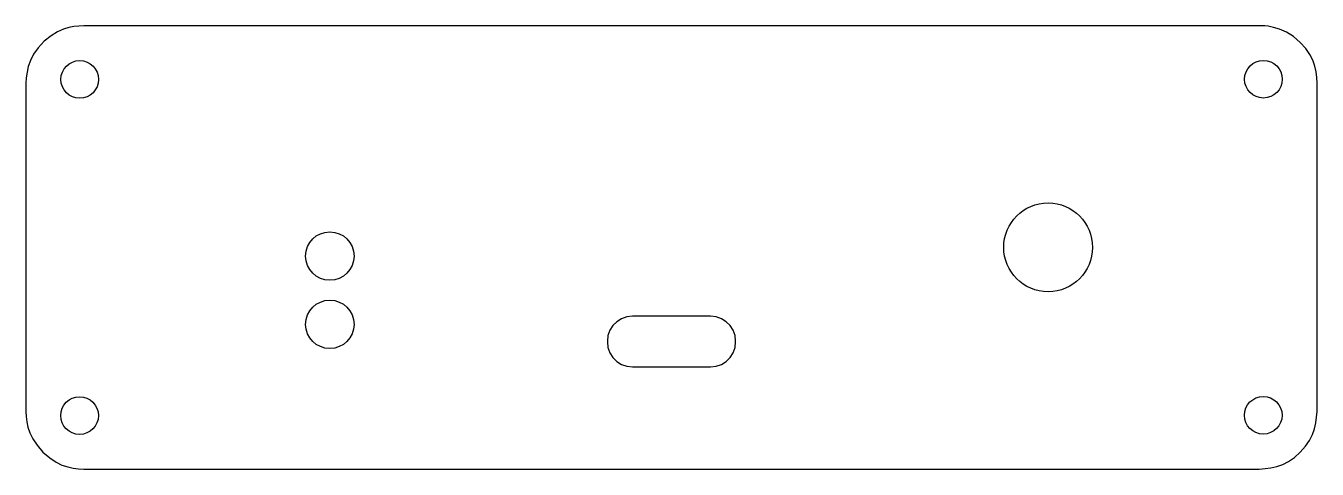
# Model space of a CAD drawing. Header units: millimetres. Extents: x 2693.1 to 2789.1, y -177.9 to -145.
import ezdxf

# ---------------------------------------------------------------- set-up
doc = ezdxf.new("R2010")
doc.units = ezdxf.units.MM

msp = doc.modelspace()

# ---------------------------------------------------------------- linework, layer by layer
at = {"color": 7, "linetype": 'Continuous', "lineweight": 25}
for p, q in [((2694.943, -145.697), (2694.426, -146.093)), ((2695.414, -145.408), (2694.943, -145.697)), ((2695.848, -145.211), (2695.414, -145.408)), ((2696.251, -145.085), (2695.848, -145.211)), ((2696.631, -145.014), (2696.251, -145.085)), ((2696.995, -144.979), (2696.631, -145.014)), ((2697.353, -144.963), (2696.995, -144.979)), ((2785.071, -144.963), (2697.353, -144.963)), ((2785.164, -144.969), (2785.071, -144.963)), ((2785.42, -145), (2785.164, -144.969)), ((2785.799, -145.076), (2785.42, -145)), ((2786.264, -145.216), (2785.799, -145.076)), ((2786.775, -145.438), (2786.264, -145.216)), ((2787.295, -145.762), (2786.775, -145.438)), ((2787.785, -146.207), (2787.295, -145.762)), ((2693.968, -146.599), (2693.631, -147.079)), ((2694.426, -146.093), (2693.968, -146.599)), ((2788.205, -146.649), (2787.785, -146.207)), ((2788.515, -147.086), (2788.205, -146.649)), ((2693.394, -147.537), (2693.238, -147.978)), ((2693.631, -147.079), (2693.394, -147.537)), ((2788.733, -147.521), (2788.515, -147.086)), ((2788.877, -147.953), (2788.733, -147.521)), ((2693.143, -148.406), (2693.088, -148.825)), ((2693.238, -147.978), (2693.143, -148.406)), ((2788.966, -148.383), (2788.877, -147.953)), ((2789.019, -148.811), (2788.966, -148.383)), ((2693.088, -148.825), (2693.053, -149.239)), ((2693.053, -149.239), (2693.053, -173.639)), ((2789.053, -149.239), (2789.019, -148.811)), ((2789.053, -173.639), (2789.053, -149.239)), ((2736.982, -166.974), (2736.693, -167.263)), ((2737.329, -166.754), (2736.982, -166.974)), ((2737.722, -166.613), (2737.329, -166.754)), ((2738.149, -166.564), (2737.722, -166.613)), ((2743.957, -166.564), (2738.149, -166.564)), ((2744.385, -166.613), (2743.957, -166.564)), ((2744.777, -166.754), (2744.385, -166.613)), ((2745.124, -166.974), (2744.777, -166.754)), ((2745.413, -167.263), (2745.124, -166.974)), ((2736.473, -167.61), (2736.332, -168.003)), ((2736.693, -167.263), (2736.473, -167.61)), ((2745.633, -167.61), (2745.413, -167.263)), ((2745.774, -168.003), (2745.633, -167.61)), ((2736.332, -168.003), (2736.283, -168.43)), ((2736.283, -168.43), (2736.283, -168.468)), ((2736.283, -168.468), (2736.332, -168.895)), ((2736.332, -168.895), (2736.473, -169.288)), ((2745.633, -169.288), (2745.774, -168.895)), ((2745.823, -168.43), (2745.774, -168.003)), ((2745.774, -168.895), (2745.823, -168.468)), ((2745.823, -168.468), (2745.823, -168.43)), ((2736.473, -169.288), (2736.693, -169.635)), ((2736.693, -169.635), (2736.982, -169.924)), ((2745.124, -169.924), (2745.413, -169.635)), ((2745.413, -169.635), (2745.633, -169.288)), ((2736.982, -169.924), (2737.329, -170.144)), ((2737.329, -170.144), (2737.722, -170.285)), ((2737.722, -170.285), (2738.149, -170.334)), ((2738.149, -170.334), (2743.957, -170.334)), ((2743.957, -170.334), (2744.385, -170.285)), ((2744.385, -170.285), (2744.777, -170.144)), ((2744.777, -170.144), (2745.124, -169.924)), ((2693.053, -173.639), (2693.081, -174.021)), ((2789.007, -174.069), (2789.053, -173.639)), ((2693.081, -174.021), (2693.128, -174.408)), ((2693.128, -174.408), (2693.214, -174.809)), ((2788.848, -174.932), (2788.944, -174.5)), ((2788.944, -174.5), (2789.007, -174.069)), ((2693.214, -174.809), (2693.357, -175.229)), ((2693.357, -175.229), (2693.576, -175.676)), ((2693.576, -175.676), (2693.891, -176.154)), ((2788.488, -175.801), (2788.702, -175.365)), ((2788.702, -175.365), (2788.848, -174.932)), ((2693.891, -176.154), (2694.32, -176.672)), ((2787.793, -176.68), (2788.191, -176.239)), ((2788.191, -176.239), (2788.488, -175.801)), ((2694.32, -176.672), (2694.826, -177.099)), ((2694.826, -177.099), (2695.298, -177.413)), ((2695.298, -177.413), (2695.742, -177.632)), ((2786.054, -177.734), (2786.488, -177.588)), ((2786.488, -177.588), (2786.923, -177.374)), ((2786.923, -177.374), (2787.358, -177.077)), ((2787.358, -177.077), (2787.793, -176.68)), ((2695.742, -177.632), (2696.164, -177.776)), ((2696.164, -177.776), (2696.57, -177.862)), ((2696.57, -177.862), (2696.964, -177.91)), ((2696.964, -177.91), (2697.353, -177.939)), ((2697.353, -177.939), (2784.753, -177.939)), ((2784.753, -177.939), (2785.187, -177.893)), ((2785.187, -177.893), (2785.62, -177.83)), ((2785.62, -177.83), (2786.054, -177.734))]:
    msp.add_line(p, q, dxfattribs=at)
for centre, radius in [((2697.059, -148.95), 1.4), ((2785.057, -148.934), 1.4), ((2769.053, -161.439), 3.3), ((2715.653, -162.088), 1.8), ((2715.653, -167.168), 1.8), ((2697.051, -173.951), 1.4), ((2785.045, -173.931), 1.4)]:
    msp.add_circle(centre, radius, dxfattribs=at)

doc.saveas('drawing.dxf')
